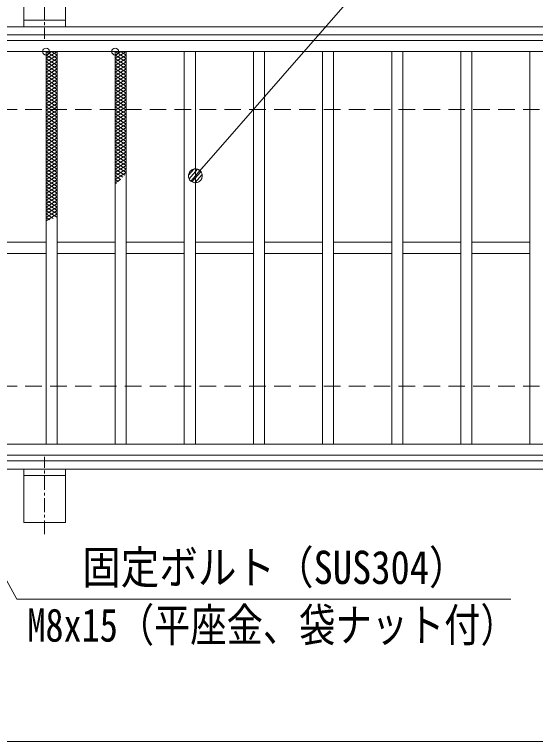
# Model space of a CAD drawing. Units: millimetres, scale not verified. Extents: x -1050 to 1050, y -742 to 742.
# Drawn here: x -706.3 to -518, y 229 to 491.9 of the extents above; entities that cross this region are included whole.
import ezdxf
from ezdxf.enums import TextEntityAlignment as Align

# ---------------------------------------------------------------- set-up
doc = ezdxf.new("R2010")
doc.units = ezdxf.units.MM
doc.header["$LTSCALE"] = 5
doc.header["$PDMODE"] = 32
doc.header["$PDSIZE"] = 2.5
doc.linetypes.add('CHAIN1', pattern=[8, 5, -1, 1, -1])
doc.linetypes.add('DASHED1', pattern=[1.8, 1.2, -0.6])
for name, color, linetype, lineweight in [('0-1_寸法注釈', 2, 'Continuous', 9), ('0-2_0', 2, 'Continuous', 9), ('0-4_蓋', 5, 'Continuous', 9), ('0-5_ハッチング', 4, 'Continuous', 9), ('0-9_枠', 7, 'Continuous', 9), ('0-A_溝開口', 4, 'DASHED1', 9), ('0-B_アンカー', 7, 'Continuous', 9)]:
    doc.layers.add(name, color=color, linetype=linetype, lineweight=lineweight)
doc.styles.add('ＭＳ ゴシック', font='')
doc.styles.get('ＭＳ ゴシック').set_extended_font_data('MS Gothic')

# ---------------------------------------------------------------- blocks, each defined once
blk = doc.blocks.new('A$C5D7C781A')
at = {"layer": '0-B_アンカー', "color": 6, "linetype": 'CHAIN1'}
blk.add_line((37.5, 140.11), (37.5, 0), dxfattribs=at)
at = {"layer": '0-B_アンカー'}
for p, q in [((0, 118.78), (0, 22.26)), ((0, 118.78), (75, 118.78)), ((75, 118.78), (75, 22.26)), ((75, 33.76), (0, 33.76)), ((0, 22.26), (75, 22.26))]:
    blk.add_line(p, q, dxfattribs=at)
blk = doc.blocks.new('_Dot')
at = {"layer": '0-2_0'}
for p, q in [((-2.5, 0), (-5, 0)), ((2.445, 0.5), (-2.445, 0.5)), ((1.997, 1.5), (-1.997, 1.5)), ((2.289, -0.995), (-2.289, -0.995)), ((1.499, -1.995), (-1.499, -1.995))]:
    blk.add_line(p, q, dxfattribs=at)
for points in [[(2.5, 0), (2.48, 0.313), (2.421, 0.622), (2.324, 0.92), (2.191, 1.204), (2.023, 1.469), (1.822, 1.711), (1.594, 1.926), (1.34, 2.111), (1.064, 2.262), (0.773, 2.378), (0.468, 2.456), (0.157, 2.495), (-0.157, 2.495), (-0.468, 2.456), (-0.773, 2.378), (-1.064, 2.262), (-1.34, 2.111), (-1.594, 1.926), (-1.822, 1.711), (-2.023, 1.469), (-2.191, 1.204), (-2.324, 0.92), (-2.421, 0.622), (-2.48, 0.313), (-2.5, 0), (0, 0)], [(-2.5, 0), (-2.48, -0.313), (-2.421, -0.622), (-2.324, -0.92), (-2.191, -1.204), (-2.023, -1.469), (-1.822, -1.711), (-1.594, -1.926), (-1.34, -2.111), (-1.064, -2.262), (-0.773, -2.378), (-0.468, -2.456), (-0.157, -2.495), (0.157, -2.495), (0.468, -2.456), (0.773, -2.378), (1.064, -2.262), (1.34, -2.111), (1.594, -1.926), (1.822, -1.711), (2.023, -1.469), (2.191, -1.204), (2.324, -0.92), (2.421, -0.622), (2.48, -0.313), (2.5, 0), (0, 0)]]:
    blk.add_lwpolyline(points, close=True, dxfattribs=at)

msp = doc.modelspace()

# ---------------------------------------------------------------- linework, layer by layer
at = {"layer": '0-1_寸法注釈'}
msp.add_line((-785.45, 228.953), (199.55, 228.953), dxfattribs=at)
for points in [[(-438.147, 540.749), (-547.371, 540.749), (-640.288, 434.279)], [(-526.9, 280.436), (-705.531, 280.436), (-742.95, 348.972)]]:
    msp.add_lwpolyline(points, dxfattribs=at)
at = {"layer": '0-4_蓋'}
for p, q in [((204.55, 482.475), (-790.45, 482.475)), ((204.55, 478.475), (-790.45, 478.475)), ((-694.95, 478.475), (-694.95, 336.475)), ((-690.95, 478.475), (-690.95, 336.475)), ((-669.95, 478.475), (-669.95, 336.475)), ((-665.95, 478.475), (-665.95, 336.475)), ((-644.95, 478.475), (-644.95, 336.475)), ((-640.95, 478.475), (-640.95, 336.475)), ((-619.95, 478.475), (-619.95, 336.475)), ((-615.95, 478.475), (-615.95, 336.475)), ((-594.95, 478.475), (-594.95, 336.475)), ((-590.95, 478.475), (-590.95, 336.475)), ((-569.95, 478.475), (-569.95, 336.475)), ((-565.95, 478.475), (-565.95, 336.475)), ((-544.95, 478.475), (-544.95, 336.475)), ((-540.95, 478.475), (-540.95, 336.475)), ((-519.95, 478.475), (-519.95, 336.475)), ((-694.95, 409.475), (-715.95, 409.475)), ((-669.95, 409.475), (-690.95, 409.475)), ((-644.95, 409.475), (-665.95, 409.475)), ((-619.95, 409.475), (-640.95, 409.475)), ((-594.95, 409.475), (-615.95, 409.475)), ((-569.95, 409.475), (-590.95, 409.475)), ((-544.95, 409.475), (-565.95, 409.475)), ((-519.95, 409.475), (-540.95, 409.475)), ((-694.95, 405.475), (-715.95, 405.475)), ((-669.95, 405.475), (-690.95, 405.475)), ((-644.95, 405.475), (-665.95, 405.475)), ((-619.95, 405.475), (-640.95, 405.475)), ((-594.95, 405.475), (-615.95, 405.475)), ((-569.95, 405.475), (-590.95, 405.475)), ((-544.95, 405.475), (-565.95, 405.475)), ((-519.95, 405.475), (-540.95, 405.475)), ((-790.45, 336.475), (204.55, 336.475)), ((-790.45, 332.475), (204.55, 332.475))]:
    msp.add_line(p, q, dxfattribs=at)
at = {"layer": '0-5_ハッチング'}
for p, q in [((-694.95, 475.975), (-690.95, 478.475)), ((-694.95, 478.475), (-690.95, 475.975)), ((-694.95, 474.725), (-690.95, 477.225)), ((-694.95, 477.225), (-690.95, 474.725)), ((-694.95, 473.475), (-690.95, 475.975)), ((-694.95, 475.975), (-690.95, 473.475)), ((-669.95, 475.975), (-665.95, 478.475)), ((-669.95, 478.475), (-665.95, 475.975)), ((-669.95, 474.725), (-665.95, 477.225)), ((-669.95, 477.225), (-665.95, 474.725)), ((-669.95, 473.475), (-665.95, 475.975)), ((-669.95, 475.975), (-665.95, 473.475)), ((-694.95, 472.225), (-690.95, 474.725)), ((-694.95, 474.725), (-690.95, 472.225)), ((-694.95, 470.975), (-690.95, 473.475)), ((-694.95, 473.475), (-690.95, 470.975)), ((-669.95, 472.225), (-665.95, 474.725)), ((-669.95, 474.725), (-665.95, 472.225)), ((-669.95, 470.975), (-665.95, 473.475)), ((-669.95, 473.475), (-665.95, 470.975)), ((-694.95, 469.725), (-690.95, 472.225)), ((-694.95, 472.225), (-690.95, 469.725)), ((-694.95, 468.475), (-690.95, 470.975)), ((-694.95, 470.975), (-690.95, 468.475)), ((-669.95, 469.725), (-665.95, 472.225)), ((-669.95, 472.225), (-665.95, 469.725)), ((-669.95, 468.475), (-665.95, 470.975)), ((-669.95, 470.975), (-665.95, 468.475)), ((-694.95, 467.225), (-690.95, 469.725)), ((-694.95, 469.725), (-690.95, 467.225)), ((-694.95, 465.975), (-690.95, 468.475)), ((-694.95, 468.475), (-690.95, 465.975)), ((-669.95, 467.225), (-665.95, 469.725)), ((-669.95, 469.725), (-665.95, 467.225)), ((-669.95, 465.975), (-665.95, 468.475)), ((-669.95, 468.475), (-665.95, 465.975)), ((-694.95, 464.725), (-690.95, 467.225)), ((-694.95, 467.225), (-690.95, 464.725)), ((-694.95, 463.475), (-690.95, 465.975)), ((-694.95, 465.975), (-690.95, 463.475)), ((-669.95, 464.725), (-665.95, 467.225)), ((-669.95, 467.225), (-665.95, 464.725)), ((-669.95, 463.475), (-665.95, 465.975)), ((-669.95, 465.975), (-665.95, 463.475)), ((-694.95, 462.225), (-690.95, 464.725)), ((-694.95, 464.725), (-690.95, 462.225)), ((-694.95, 460.975), (-690.95, 463.475)), ((-694.95, 463.475), (-690.95, 460.975)), ((-669.95, 462.225), (-665.95, 464.725)), ((-669.95, 464.725), (-665.95, 462.225)), ((-669.95, 460.975), (-665.95, 463.475)), ((-669.95, 463.475), (-665.95, 460.975)), ((-694.95, 459.725), (-690.95, 462.225)), ((-694.95, 462.225), (-690.95, 459.725)), ((-694.95, 458.475), (-690.95, 460.975)), ((-694.95, 460.975), (-690.95, 458.475)), ((-669.95, 459.725), (-665.95, 462.225)), ((-669.95, 462.225), (-665.95, 459.725)), ((-669.95, 458.475), (-665.95, 460.975)), ((-669.95, 460.975), (-665.95, 458.475)), ((-694.95, 457.225), (-690.95, 459.725)), ((-694.95, 459.725), (-690.95, 457.225)), ((-694.95, 455.975), (-690.95, 458.475)), ((-694.95, 458.475), (-690.95, 455.975)), ((-669.95, 457.225), (-665.95, 459.725)), ((-669.95, 459.725), (-665.95, 457.225)), ((-669.95, 455.975), (-665.95, 458.475)), ((-669.95, 458.475), (-665.95, 455.975)), ((-694.95, 454.725), (-690.95, 457.225)), ((-694.95, 457.225), (-690.95, 454.725)), ((-694.95, 453.475), (-690.95, 455.975)), ((-694.95, 455.975), (-690.95, 453.475)), ((-669.95, 454.725), (-665.95, 457.225)), ((-669.95, 457.225), (-665.95, 454.725)), ((-669.95, 453.475), (-665.95, 455.975)), ((-669.95, 455.975), (-665.95, 453.475)), ((-694.95, 452.225), (-690.95, 454.725)), ((-694.95, 454.725), (-690.95, 452.225)), ((-694.95, 450.975), (-690.95, 453.475)), ((-694.95, 453.475), (-690.95, 450.975)), ((-694.95, 449.725), (-690.95, 452.225)), ((-694.95, 452.225), (-690.95, 449.725)), ((-669.95, 452.225), (-665.95, 454.725)), ((-669.95, 454.725), (-665.95, 452.225)), ((-669.95, 450.975), (-665.95, 453.475)), ((-669.95, 453.475), (-665.95, 450.975)), ((-669.95, 449.725), (-665.95, 452.225)), ((-669.95, 452.225), (-665.95, 449.725)), ((-694.95, 448.475), (-690.95, 450.975)), ((-694.95, 450.975), (-690.95, 448.475)), ((-694.95, 447.225), (-690.95, 449.725)), ((-694.95, 449.725), (-690.95, 447.225)), ((-669.95, 448.475), (-665.95, 450.975)), ((-669.95, 450.975), (-665.95, 448.475)), ((-669.95, 447.225), (-665.95, 449.725)), ((-669.95, 449.725), (-665.95, 447.225)), ((-694.95, 445.975), (-690.95, 448.475)), ((-694.95, 448.475), (-690.95, 445.975)), ((-694.95, 444.725), (-690.95, 447.225)), ((-694.95, 447.225), (-690.95, 444.725)), ((-669.95, 445.975), (-665.95, 448.475)), ((-669.95, 448.475), (-665.95, 445.975)), ((-669.95, 444.725), (-665.95, 447.225)), ((-669.95, 447.225), (-665.95, 444.725)), ((-694.95, 443.475), (-690.95, 445.975)), ((-694.95, 445.975), (-690.95, 443.475)), ((-694.95, 442.225), (-690.95, 444.725)), ((-694.95, 444.725), (-690.95, 442.225)), ((-669.95, 443.475), (-665.95, 445.975)), ((-669.95, 445.975), (-665.95, 443.475)), ((-669.95, 442.225), (-665.95, 444.725)), ((-669.95, 444.725), (-665.95, 442.225)), ((-694.95, 440.975), (-690.95, 443.475)), ((-694.95, 443.475), (-690.95, 440.975)), ((-694.95, 439.725), (-690.95, 442.225)), ((-694.95, 442.225), (-690.95, 439.725)), ((-669.95, 440.975), (-665.95, 443.475)), ((-669.95, 443.475), (-665.95, 440.975)), ((-669.95, 439.725), (-665.95, 442.225)), ((-669.95, 442.225), (-665.95, 439.725)), ((-694.95, 438.475), (-690.95, 440.975)), ((-694.95, 440.975), (-690.95, 438.475)), ((-694.95, 437.225), (-690.95, 439.725)), ((-694.95, 439.725), (-690.95, 437.225)), ((-669.95, 438.475), (-665.95, 440.975)), ((-669.95, 440.975), (-665.95, 438.475)), ((-669.95, 437.225), (-665.95, 439.725)), ((-669.95, 439.725), (-665.95, 437.225)), ((-694.95, 435.975), (-690.95, 438.475)), ((-694.95, 438.475), (-690.95, 435.975)), ((-694.95, 434.725), (-690.95, 437.225)), ((-694.95, 437.225), (-690.95, 434.725)), ((-669.95, 435.975), (-665.95, 438.475)), ((-669.95, 438.475), (-665.95, 435.975)), ((-669.95, 434.725), (-665.95, 437.225)), ((-669.95, 437.225), (-665.95, 434.725)), ((-694.95, 433.475), (-690.95, 435.975)), ((-694.95, 435.975), (-690.95, 433.475)), ((-694.95, 432.225), (-690.95, 434.725)), ((-694.95, 434.725), (-690.95, 432.225)), ((-669.95, 433.475), (-665.95, 435.975)), ((-669.95, 435.975), (-666.507, 433.823)), ((-669.95, 432.225), (-665.95, 434.725)), ((-669.95, 434.725), (-667.223, 433.021)), ((-694.95, 430.975), (-690.95, 433.475)), ((-694.95, 433.475), (-690.95, 430.975)), ((-694.95, 429.725), (-690.95, 432.225)), ((-694.95, 432.225), (-690.95, 429.725)), ((-669.95, 433.475), (-667.965, 432.234)), ((-669.95, 432.225), (-668.732, 431.464)), ((-669.95, 430.975), (-668.01, 432.187)), ((-694.95, 428.475), (-690.95, 430.975)), ((-694.95, 430.975), (-690.95, 428.475)), ((-694.95, 427.225), (-690.95, 429.725)), ((-694.95, 429.725), (-690.95, 427.225)), ((-669.95, 430.975), (-669.527, 430.71)), ((-694.95, 425.975), (-690.95, 428.475)), ((-694.95, 428.475), (-690.95, 425.975)), ((-694.95, 424.725), (-690.95, 427.225)), ((-694.95, 427.225), (-690.95, 424.725)), ((-694.95, 423.475), (-690.95, 425.975)), ((-694.95, 425.975), (-690.95, 423.475)), ((-694.95, 422.225), (-690.95, 424.725)), ((-694.95, 424.725), (-690.95, 422.225)), ((-694.95, 420.975), (-690.95, 423.475)), ((-694.95, 423.475), (-690.95, 420.975)), ((-694.95, 419.725), (-690.95, 422.225)), ((-694.95, 422.225), (-690.95, 419.725)), ((-694.95, 418.475), (-690.95, 420.975)), ((-694.95, 420.975), (-691.09, 418.563)), ((-694.95, 417.225), (-690.95, 419.725)), ((-694.95, 419.725), (-692.314, 418.078)), ((-694.95, 418.475), (-693.544, 417.596)), ((-694.95, 417.225), (-694.778, 417.118))]:
    msp.add_line(p, q, dxfattribs=at)
for points in [[(-694.95, 477.225), (-692.95, 478.475), (-690.95, 477.225)], [(-669.95, 477.225), (-667.95, 478.475), (-665.95, 477.225)]]:
    msp.add_lwpolyline(points, dxfattribs=at)
for p in [(-694.95, 478.475), (-669.95, 478.475)]:
    msp.add_point(p, dxfattribs=at)
at = {"layer": '0-9_枠'}
for p, q in [((-795.45, 487.475), (409.55, 487.475)), ((-792.45, 484.475), (407.714, 484.475)), ((-792.45, 330.475), (411.386, 330.475)), ((-795.45, 327.475), (409.55, 327.475))]:
    msp.add_line(p, q, dxfattribs=at)
at = {"layer": '0-A_溝開口'}
for p, q in [((-765.45, 457.475), (204.55, 457.475)), ((-765.45, 357.475), (204.55, 357.475))]:
    msp.add_line(p, q, dxfattribs=at)

# ---------------------------------------------------------------- block references
at = {"layer": '0-1_寸法注釈', "rotation": 228.58426}
msp.add_blockref('_Dot', (-640.95, 433.53), dxfattribs=at)
at = {"layer": '0-B_アンカー', "xscale": 0.2, "yscale": 0.2}
msp.add_blockref('A$C5D7C781A', (-702.95, 483.023), dxfattribs=at)
at = {"layer": '0-B_アンカー', "xscale": -0.2, "yscale": 0.2, "rotation": 180}
msp.add_blockref('A$C5D7C781A', (-702.95, 331.927), dxfattribs=at)

# ---------------------------------------------------------------- texts
at = {"layer": '0-1_寸法注釈', "color": 7, "style": 'ＭＳ ゴシック'}
for s, height, width, p in [('固定ボルト（SUS304）', 12.03, 0.85, (-681.88, 282.308)), ('M8x15（平座金、袋ナット付）', 12.02, 0.8, (-701.701, 261.457))]:
    msp.add_text(s, height=height, dxfattribs=dict(at, width=width)).set_placement(p, align=Align.BOTTOM_LEFT)

doc.saveas('drawing.dxf')
